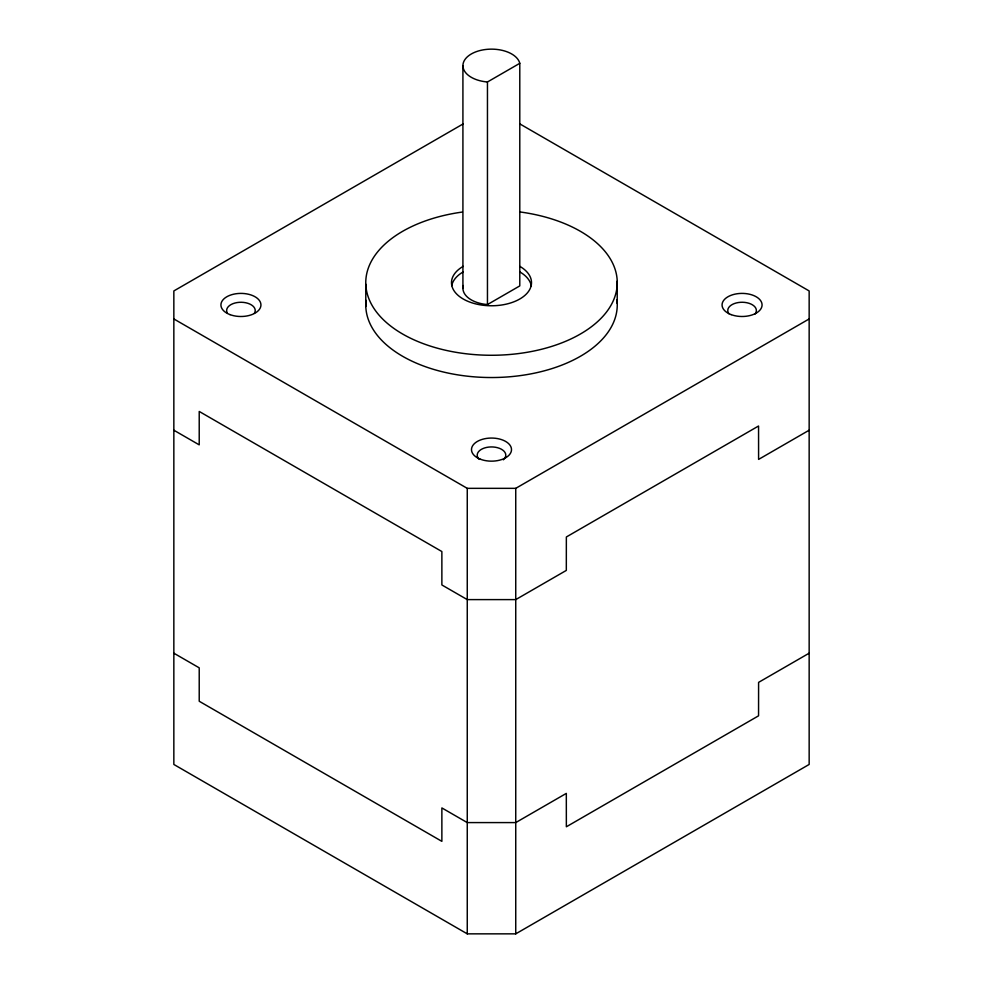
<?xml version="1.0" encoding="UTF-8"?>
<svg xmlns="http://www.w3.org/2000/svg" width="983" height="983" viewBox="0 0 983 983"><rect width="100%" height="100%" fill="white"/><g stroke="black" fill="none" stroke-linecap="round" stroke-linejoin="round"><path stroke-width="1.47" d="M365.787 306.487L365.787 284.21M462.919 288.424L462.919 65.836M487.457 304.57L487.457 81.982L519.786 63.317L519.786 285.906L487.457 304.57A28.581 16.502 0 0 1 463.312 285.525M463.263 123.846L173.844 290.943L173.844 764.455L467.257 933.85L515.743 933.85L809.156 764.455L809.156 290.943L519.737 123.846M173.844 318.947L467.257 488.342L515.743 488.342L809.156 318.947M809.156 430.21L758.593 459.405L758.557 426.008L566.355 536.976L566.319 570.41L515.743 599.605L467.257 599.605L441.871 584.959L441.871 551.537L199.217 411.447L199.217 444.857L173.844 430.21M809.156 653.191L758.593 682.374L758.557 715.821L566.355 826.777L566.319 793.392L515.743 822.587L467.257 822.587L441.871 807.928L441.871 841.35L199.217 701.248L199.217 667.838L173.844 653.191M617.213 281.126L617.213 303.403M515.743 488.342L515.743 933.85M467.257 488.342L467.257 933.85M728.956 313.786A14.29 8.245 0 0 1 742.521 302.26A14.29 8.245 0 0 1 754.797 314.253M519.786 266.332A40.008 23.101 0 0 1 519.786 299.004A40.008 23.101 0 0 1 463.214 299.004A40.008 23.101 0 0 1 463.214 266.332M519.847 211.935A125.738 72.595 0 0 1 595.465 323.505A125.738 72.595 0 0 1 387.966 323.862A125.738 72.595 0 0 1 462.403 212.045M616.919 299.704A125.738 72.595 0 0 1 492.041 377.533A125.738 72.595 0 0 1 366.02 300.319M227.208 312.815A14.29 8.245 0 0 1 241.376 302.272A14.29 8.245 0 0 1 254.376 313.307M487.457 81.982A28.581 16.502 0 0 1 462.956 64.866A28.581 16.502 0 0 1 490.148 49.162A28.581 16.502 0 0 1 519.786 63.317M451.738 285.648A40.008 23.101 0 0 1 463.214 271.898M519.786 271.898A40.008 23.101 0 0 1 531.361 286.225M479.2 459.38A14.29 8.245 0 0 1 482.506 448.764A14.29 8.245 0 0 1 501.17 449.108A14.29 8.245 0 0 1 503.321 459.811M731.18 314.634A20.004 11.55 0 0 0 762.046 305.541A20.004 11.55 0 0 0 732.986 294.654A20.004 11.55 0 0 0 731.18 314.634M230.034 314.634A20.004 11.55 0 0 0 260.913 305.553A20.004 11.55 0 0 0 231.853 294.654A20.004 11.55 0 0 0 230.034 314.634M480.601 459.294A20.004 11.55 0 0 0 511.479 450.214A20.004 11.55 0 0 0 482.42 439.315A20.004 11.55 0 0 0 480.601 459.294"/></g></svg>
